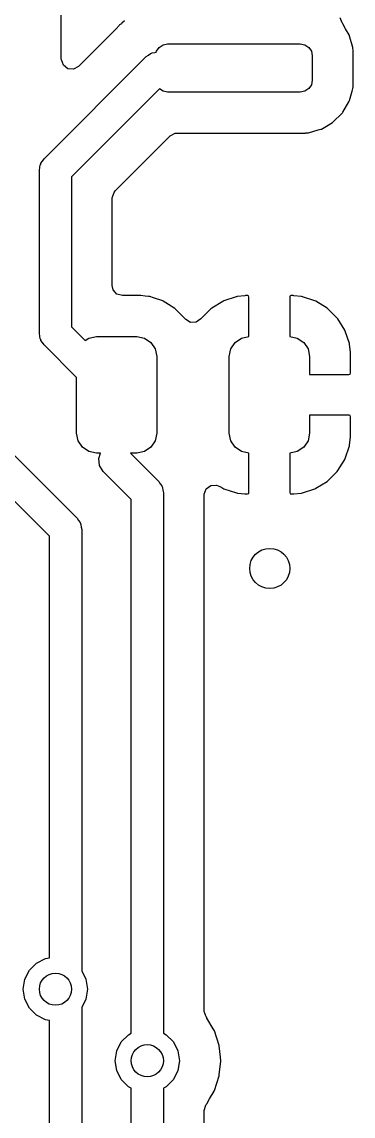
# Model space of a CAD drawing. Extents: x 61 to 228, y -146 to -45.
# Drawn here: x 105.63 to 109.75, y -65.46 to -51.85 of the extents above; entities that cross this region are included whole.
import ezdxf

# ---------------------------------------------------------------- set-up
doc = ezdxf.new("R2010")
doc.units = 0
doc.layers.add('BLACK', color=7, linetype='CONTINUOUS')

msp = doc.modelspace()

# ---------------------------------------------------------------- linework, layer by layer
at = {"layer": 'BLACK', "linetype": 'CONTINUOUS'}
for p, q in [((106.118, -52.3159), (106.118, -49.4065)), ((106.906, -51.8375), (106.873, -51.8693)), ((109.613, -51.8659), (109.587, -51.8013)), ((106.797, -51.942), (106.334, -52.405)), ((106.802, -51.9368), (106.797, -51.942)), ((106.838, -51.8959), (106.802, -51.9368)), ((106.843, -51.8902), (106.838, -51.8959)), ((106.838, -51.8959), (106.838, -51.8959)), ((106.866, -51.8745), (106.843, -51.8902)), ((106.873, -51.8693), (106.866, -51.8745)), ((109.615, -51.8688), (109.613, -51.8659)), ((109.619, -51.8756), (109.615, -51.8688)), ((109.656, -51.9378), (109.619, -51.8756)), ((109.619, -51.8756), (109.619, -51.8756)), ((109.7, -52.012), (109.656, -51.9378)), ((109.747, -52.1718), (109.7, -52.012)), ((107.202, -52.2662), (107.228, -52.2454)), ((107.228, -52.2454), (107.239, -52.2428)), ((107.239, -52.2428), (107.249, -52.2367)), ((107.249, -52.2367), (107.282, -52.233)), ((107.282, -52.233), (107.3, -52.229)), ((107.3, -52.229), (107.302, -52.2182)), ((107.302, -52.2182), (107.335, -52.1695)), ((107.335, -52.1695), (107.384, -52.137)), ((107.384, -52.137), (107.441, -52.1256)), ((107.441, -52.1256), (109.091, -52.1256)), ((109.091, -52.1256), (109.148, -52.137)), ((109.148, -52.137), (109.197, -52.1695)), ((109.197, -52.1695), (109.23, -52.2182)), ((109.23, -52.2182), (109.241, -52.2756)), ((109.747, -52.1782), (109.747, -52.1718)), ((109.749, -52.2059), (109.747, -52.1782)), ((109.747, -52.1782), (109.747, -52.1782)), ((109.749, -52.2091), (109.749, -52.2059)), ((109.749, -52.6421), (109.749, -52.2091)), ((105.904, -53.5542), (107.174, -52.2839)), ((106.119, -52.3249), (106.118, -52.3159)), ((106.144, -52.3914), (106.119, -52.3249)), ((107.174, -52.2839), (107.202, -52.2662)), ((109.241, -52.2756), (109.241, -52.5756)), ((106.2, -52.434), (106.144, -52.3914)), ((106.271, -52.4391), (106.2, -52.434)), ((106.334, -52.405), (106.271, -52.4391)), ((109.23, -52.633), (109.197, -52.6817)), ((109.241, -52.5756), (109.23, -52.633)), ((109.748, -52.6618), (109.749, -52.6446)), ((109.749, -52.6445), (109.749, -52.6421)), ((109.749, -52.6446), (109.749, -52.6445)), ((107.339, -52.6844), (106.245, -53.7784)), ((107.384, -52.7142), (107.339, -52.6844)), ((107.441, -52.7256), (107.384, -52.7142)), ((109.091, -52.7256), (107.441, -52.7256)), ((109.148, -52.7142), (109.091, -52.7256)), ((109.197, -52.6817), (109.148, -52.7142)), ((109.702, -52.8314), (109.737, -52.7126)), ((109.737, -52.7126), (109.747, -52.6794)), ((109.747, -52.6794), (109.748, -52.6618)), ((109.619, -52.9756), (109.696, -52.846)), ((109.696, -52.846), (109.7, -52.8392)), ((109.7, -52.8392), (109.702, -52.8314)), ((109.498, -53.1001), (109.615, -52.9824)), ((109.615, -52.9824), (109.619, -52.9756)), ((109.619, -52.9756), (109.619, -52.9756)), ((109.195, -53.2312), (109.315, -53.1962)), ((109.315, -53.1962), (109.347, -53.187)), ((109.347, -53.187), (109.355, -53.1847)), ((109.347, -53.187), (109.347, -53.187)), ((109.355, -53.1847), (109.418, -53.147)), ((109.418, -53.147), (109.491, -53.1041)), ((109.491, -53.1041), (109.498, -53.1001)), ((109.491, -53.1041), (109.491, -53.1041)), ((106.79, -53.9522), (107.472, -53.271)), ((107.472, -53.271), (107.534, -53.237)), ((107.534, -53.237), (107.561, -53.2341)), ((107.561, -53.2341), (109.158, -53.2341)), ((109.158, -53.2341), (109.16, -53.2339)), ((109.16, -53.2339), (109.188, -53.2317)), ((109.16, -53.2339), (109.16, -53.2339)), ((109.188, -53.2317), (109.195, -53.2312)), ((109.188, -53.2317), (109.188, -53.2317)), ((105.862, -53.6198), (105.865, -53.6086)), ((105.865, -53.6086), (105.886, -53.5825)), ((105.886, -53.5825), (105.904, -53.5542)), ((105.845, -53.6953), (105.852, -53.6627)), ((105.845, -55.7276), (105.845, -53.6953)), ((105.852, -53.6627), (105.856, -53.6295)), ((105.856, -53.6295), (105.862, -53.6198)), ((106.245, -53.7784), (106.245, -55.6448)), ((106.753, -54.0413), (106.774, -53.9731)), ((106.774, -53.9731), (106.79, -53.9522)), ((106.753, -55.1301), (106.753, -54.0413)), ((106.765, -55.1824), (106.753, -55.1301)), ((106.811, -55.2361), (106.765, -55.1824)), ((106.879, -55.2561), (106.811, -55.2361)), ((107.107, -55.2561), (106.879, -55.2561)), ((107.162, -55.2617), (107.107, -55.2561)), ((107.205, -55.2661), (107.162, -55.2617)), ((107.212, -55.2668), (107.205, -55.2661)), ((107.205, -55.2661), (107.205, -55.2661)), ((107.218, -55.269), (107.212, -55.2668)), ((107.266, -55.2848), (107.218, -55.269)), ((107.218, -55.269), (107.218, -55.269)), ((107.38, -55.3225), (107.266, -55.2848)), ((107.386, -55.3263), (107.38, -55.3225)), ((107.451, -55.3666), (107.386, -55.3263)), ((107.386, -55.3263), (107.386, -55.3263)), ((107.53, -55.4153), (107.451, -55.3666)), ((108.127, -55.3274), (107.989, -55.4127)), ((108.14, -55.3212), (108.127, -55.3274)), ((108.294, -55.2697), (108.14, -55.3212)), ((108.308, -55.2669), (108.294, -55.2697)), ((108.403, -55.2569), (108.308, -55.2669)), ((108.41, -55.2566), (108.403, -55.2569)), ((108.439, -55.2566), (108.41, -55.2566)), ((108.447, -55.2583), (108.439, -55.2566)), ((108.449, -55.2595), (108.447, -55.2583)), ((108.453, -55.2747), (108.449, -55.2595)), ((108.453, -55.7654), (108.453, -55.2747)), ((108.963, -55.2625), (108.961, -55.2701)), ((108.961, -55.2701), (108.961, -55.7654)), ((108.964, -55.2611), (108.963, -55.2625)), ((108.979, -55.2566), (108.964, -55.2611)), ((109.004, -55.2566), (108.979, -55.2566)), ((109.011, -55.2569), (109.004, -55.2566)), ((109.105, -55.2666), (109.011, -55.2569)), ((109.118, -55.2695), (109.105, -55.2666)), ((109.273, -55.3206), (109.118, -55.2695)), ((109.286, -55.3268), (109.273, -55.3206)), ((109.424, -55.4118), (109.286, -55.3268)), ((107.655, -55.5403), (107.53, -55.4153)), ((107.978, -55.4217), (107.863, -55.5364)), ((107.989, -55.4127), (107.978, -55.4217)), ((109.435, -55.4209), (109.424, -55.4118)), ((109.55, -55.5354), (109.435, -55.4209)), ((106.245, -55.6448), (106.415, -55.8147)), ((107.659, -55.5462), (107.655, -55.5403)), ((107.666, -55.554), (107.659, -55.5462)), ((107.727, -55.5897), (107.666, -55.554)), ((107.798, -55.5864), (107.727, -55.5897)), ((107.856, -55.5454), (107.798, -55.5864)), ((107.863, -55.5364), (107.856, -55.5454)), ((109.559, -55.5468), (109.55, -55.5354)), ((109.644, -55.6846), (109.559, -55.5468)), ((105.852, -55.7602), (105.845, -55.7276)), ((105.856, -55.7934), (105.852, -55.7602)), ((106.415, -55.8147), (106.461, -55.7836)), ((106.461, -55.7836), (106.557, -55.7646)), ((106.557, -55.7646), (107.057, -55.7646)), ((107.057, -55.7646), (107.153, -55.7836)), ((107.153, -55.7836), (107.234, -55.8378)), ((108.28, -55.8378), (108.361, -55.7836)), ((108.361, -55.7836), (108.453, -55.7654)), ((108.961, -55.7654), (109.053, -55.7836)), ((109.053, -55.7836), (109.134, -55.8378)), ((109.65, -55.6978), (109.644, -55.6846)), ((109.702, -55.852), (109.65, -55.6978)), ((105.862, -55.8031), (105.856, -55.7934)), ((105.865, -55.8143), (105.862, -55.8031)), ((105.886, -55.8405), (105.865, -55.8143)), ((105.903, -55.8688), (105.886, -55.8405)), ((106.307, -56.2724), (105.903, -55.8688)), ((107.234, -55.8378), (107.288, -55.9189)), ((107.288, -55.9189), (107.307, -56.0146)), ((108.207, -56.0146), (108.226, -55.9189)), ((108.226, -55.9189), (108.28, -55.8378)), ((109.134, -55.8378), (109.188, -55.9189)), ((109.188, -55.9189), (109.207, -56.0146)), ((109.705, -55.8654), (109.702, -55.852)), ((109.715, -55.961), (109.705, -55.8654)), ((107.307, -56.0146), (107.307, -56.9646)), ((108.207, -56.9646), (108.207, -56.0146)), ((109.207, -56.0146), (109.207, -56.2356)), ((109.715, -55.9675), (109.715, -55.961)), ((109.715, -56.2221), (109.715, -55.9675)), ((106.307, -56.9646), (106.307, -56.2724)), ((109.207, -56.2356), (109.697, -56.2356)), ((109.697, -56.2356), (109.712, -56.2311)), ((109.712, -56.2311), (109.713, -56.2297)), ((109.713, -56.2297), (109.715, -56.2221)), ((109.701, -56.7436), (109.207, -56.7436)), ((109.207, -56.7436), (109.207, -56.9646)), ((109.709, -56.7453), (109.701, -56.7436)), ((109.711, -56.7465), (109.709, -56.7453)), ((109.715, -56.7617), (109.711, -56.7465)), ((109.715, -57.0117), (109.715, -56.7617)), ((105.271, -56.9826), (106.314, -58.0248)), ((106.326, -57.0603), (106.307, -56.9646)), ((107.307, -56.9646), (107.288, -57.0603)), ((108.226, -57.0603), (108.207, -56.9646)), ((109.207, -56.9646), (109.188, -57.0603)), ((106.38, -57.1414), (106.326, -57.0603)), ((106.461, -57.1956), (106.38, -57.1414)), ((107.234, -57.1414), (107.153, -57.1956)), ((107.288, -57.0603), (107.234, -57.1414)), ((108.28, -57.1414), (108.226, -57.0603)), ((108.361, -57.1956), (108.28, -57.1414)), ((109.134, -57.1414), (109.053, -57.1956)), ((109.188, -57.0603), (109.134, -57.1414)), ((109.651, -57.2802), (109.702, -57.1259)), ((109.702, -57.1259), (109.705, -57.1125)), ((109.705, -57.1125), (109.715, -57.0182)), ((109.715, -57.0182), (109.715, -57.0117)), ((105.972, -58.2488), (104.938, -57.2146)), ((106.557, -57.2146), (106.461, -57.1956)), ((106.606, -57.2146), (106.557, -57.2146)), ((106.583, -57.2798), (106.606, -57.2146)), ((106.593, -57.3682), (106.583, -57.2798)), ((107.057, -57.2146), (106.977, -57.2146)), ((106.977, -57.2146), (107.33, -57.5676)), ((107.153, -57.1956), (107.057, -57.2146)), ((108.453, -57.2138), (108.361, -57.1956)), ((108.453, -57.7091), (108.453, -57.2138)), ((109.053, -57.1956), (108.961, -57.2138)), ((108.961, -57.2138), (108.961, -57.7045)), ((109.645, -57.2934), (109.651, -57.2802)), ((106.64, -57.4436), (106.593, -57.3682)), ((109.56, -57.4314), (109.645, -57.2934)), ((106.988, -57.7916), (106.64, -57.4436)), ((109.436, -57.5575), (109.551, -57.4428)), ((109.551, -57.4428), (109.56, -57.4314)), ((107.33, -57.5676), (107.347, -57.5959)), ((107.347, -57.5959), (107.368, -57.6221)), ((107.368, -57.6221), (107.371, -57.6333)), ((107.371, -57.6333), (107.377, -57.643)), ((107.377, -57.643), (107.381, -57.6762)), ((107.381, -57.6762), (107.388, -57.7088)), ((107.897, -57.7268), (107.922, -57.6602)), ((107.922, -57.6602), (107.978, -57.6174)), ((107.978, -57.6174), (108.049, -57.6121)), ((108.049, -57.6121), (108.089, -57.6281)), ((108.089, -57.6281), (108.128, -57.6524)), ((108.128, -57.6524), (108.141, -57.6586)), ((108.141, -57.6586), (108.296, -57.7097)), ((109.12, -57.7095), (109.274, -57.658)), ((109.274, -57.658), (109.287, -57.6518)), ((109.287, -57.6518), (109.425, -57.5665)), ((109.425, -57.5665), (109.436, -57.5575)), ((106.988, -64.4285), (106.988, -57.7916)), ((107.388, -57.7088), (107.388, -64.4285)), ((107.896, -57.7377), (107.897, -57.7291)), ((107.896, -64.1513), (107.896, -57.7377)), ((107.897, -57.7291), (107.897, -57.7268)), ((108.296, -57.7097), (108.309, -57.7126)), ((108.309, -57.7126), (108.403, -57.7223)), ((108.403, -57.7223), (108.41, -57.7226)), ((108.41, -57.7226), (108.435, -57.7226)), ((108.435, -57.7226), (108.45, -57.7181)), ((108.45, -57.7181), (108.451, -57.7167)), ((108.451, -57.7167), (108.453, -57.7091)), ((108.961, -57.7045), (108.965, -57.7197)), ((108.965, -57.7197), (108.967, -57.7209)), ((108.967, -57.7209), (108.975, -57.7226)), ((108.975, -57.7226), (109.004, -57.7226)), ((109.004, -57.7226), (109.011, -57.7223)), ((109.011, -57.7223), (109.106, -57.7123)), ((109.106, -57.7123), (109.12, -57.7095)), ((106.314, -58.0248), (106.331, -58.0531)), ((106.331, -58.0531), (106.352, -58.0793)), ((106.352, -58.0793), (106.355, -58.0905)), ((106.355, -58.0905), (106.361, -58.1002)), ((106.361, -58.1002), (106.365, -58.1334)), ((106.365, -58.1334), (106.372, -58.166)), ((106.372, -58.166), (106.372, -63.6525)), ((105.972, -63.4926), (105.972, -58.2488)), ((105.81, -63.5574), (105.921, -63.5006)), ((105.921, -63.5006), (105.972, -63.4926)), ((105.665, -63.7574), (105.721, -63.6459)), ((105.721, -63.6459), (105.81, -63.5574)), ((106.372, -63.6525), (106.425, -63.7574)), ((105.645, -63.881), (105.665, -63.7574)), ((106.425, -63.7574), (106.445, -63.881)), ((105.665, -64.0046), (105.645, -63.881)), ((106.445, -63.881), (106.425, -64.0046)), ((105.721, -64.1161), (105.665, -64.0046)), ((106.425, -64.0046), (106.372, -64.1095)), ((105.81, -64.2046), (105.721, -64.1161)), ((105.921, -64.2614), (105.81, -64.2046)), ((106.372, -64.1095), (106.372, -79.2483)), ((107.897, -64.1584), (107.896, -64.1513)), ((107.921, -64.2253), (107.897, -64.1584)), ((105.972, -64.2694), (105.921, -64.2614)), ((105.972, -79.1652), (105.972, -64.2694)), ((107.923, -64.2281), (107.921, -64.2253)), ((107.927, -64.2331), (107.923, -64.2281)), ((107.93, -64.2388), (107.927, -64.2331)), ((108.008, -64.3733), (107.93, -64.2388)), ((107.93, -64.2388), (107.93, -64.2388)), ((106.864, -64.5349), (106.953, -64.4464)), ((106.953, -64.4464), (106.988, -64.4285)), ((107.388, -64.4285), (107.423, -64.4464)), ((107.423, -64.4464), (107.512, -64.5349)), ((108.023, -64.3984), (108.008, -64.3733)), ((108.082, -64.5801), (108.023, -64.3984)), ((106.808, -64.6464), (106.864, -64.5349)), ((107.512, -64.5349), (107.568, -64.6464)), ((108.082, -64.5866), (108.082, -64.5801)), ((108.097, -64.7238), (108.082, -64.5866)), ((108.082, -64.5866), (108.082, -64.5866)), ((106.788, -64.77), (106.808, -64.6464)), ((107.568, -64.6464), (107.588, -64.77)), ((108.102, -64.77), (108.097, -64.7238)), ((106.808, -64.8936), (106.788, -64.77)), ((106.864, -65.0051), (106.808, -64.8936)), ((107.568, -64.8936), (107.512, -65.0051)), ((107.588, -64.77), (107.568, -64.8936)), ((108.083, -64.9447), (108.101, -64.7766)), ((108.101, -64.7766), (108.102, -64.77)), ((106.953, -65.0936), (106.864, -65.0051)), ((107.512, -65.0051), (107.423, -65.0936)), ((108.023, -65.1416), (108.082, -64.9599)), ((108.082, -64.9599), (108.083, -64.9447)), ((106.988, -65.1115), (106.953, -65.0936)), ((106.988, -88.4362), (106.988, -65.1115)), ((107.423, -65.0936), (107.388, -65.1115)), ((107.388, -65.1115), (107.388, -88.5193)), ((107.963, -65.245), (108.019, -65.1473)), ((108.019, -65.1473), (108.023, -65.1416)), ((108.019, -65.1473), (108.019, -65.1473)), ((107.923, -65.3119), (107.927, -65.3069)), ((107.927, -65.3069), (107.963, -65.245)), ((107.896, -65.3887), (107.917, -65.3206)), ((107.896, -65.5514), (107.896, -65.3887)), ((107.917, -65.3206), (107.921, -65.3147)), ((107.921, -65.3147), (107.923, -65.3119))]:
    msp.add_line(p, q, dxfattribs=at)
at = {"layer": 'BLACK'}
for centre, radius in [((108.712, -58.6486), 0.25), ((106.045, -63.881), 0.2), ((107.188, -64.77), 0.2)]:
    msp.add_circle(centre, radius, dxfattribs=at)

doc.saveas('drawing.dxf')
